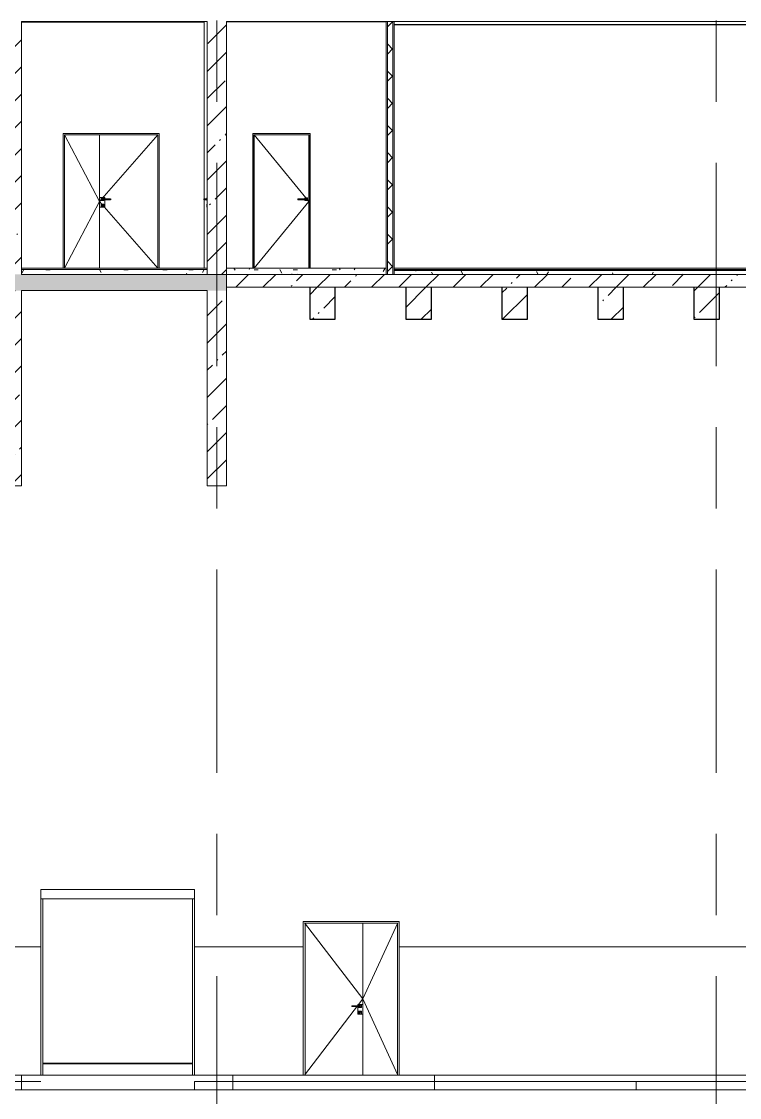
# Model space of a CAD drawing. Header units: millimetres. Extents: x -37960 to 31006, y -24503 to 30326.
# Drawn here: x 8667 to 19879, y -350 to 16450 of the extents above; entities that cross this region are included whole.
import ezdxf

# ---------------------------------------------------------------- set-up
doc = ezdxf.new("R2010")
doc.units = ezdxf.units.MM
doc.linetypes.add('Осевые', pattern=[6350, 1270, -952.5, 3175, -952.5])
for name, color, linetype, lineweight in [('Двери', 7, 'Continuous', 9), ('Каркас несущий', 7, 'Continuous', 9), ('Каркас несущий-1', 7, 'Continuous', 25), ('Каркас_Импост', 7, 'Continuous', 9), ('Линии-1', 7, 'Осевые', 9), ('Обобщенные модели', 7, 'Continuous', 9), ('Общие ребра', 7, 'Continuous', 9), ('Основа _2_-1', 7, 'Continuous', 9), ('Отделка 1 _4_-1', 7, 'Continuous', 9), ('Отделка 2 _5_-1', 7, 'Continuous', 9), ('Панель', 7, 'Continuous', 9), ('Перекрытия', 7, 'Continuous', 9), ('Потолки', 7, 'Continuous', 9), ('Специальное оборудование', 7, 'Continuous', 9), ('Стены', 7, 'Continuous', 9), ('Структура _1_', 7, 'Continuous', 18), ('Штриховка разреза-3', 7, 'Continuous', 9), ('Элементы узлов', 7, 'Continuous', 9)]:
    doc.layers.add(name, color=color, linetype=linetype, lineweight=lineweight)
doc.layers.add('Оси-3', color=7, linetype='Осевые', lineweight=9, true_color=0xaaaaaa)
doc.layers.add('Штриховка разреза-1', color=7, linetype='Continuous', lineweight=18, true_color=0x787878)
pattern_1 = [(45, (-3145.5, 6475), (-424.264, 424.264), [600, -100, 20, -100]), (45, (-3145.5, 6899), (-424.264, 424.264), [])]
pattern_2 = [(0, (-3145.52, 6475), (812.8, 203.2), [67.056, -542.544, 67.056, -542.544, -3251.2]), (0, (-3145.52, 6475), (812.8, 203.2), [-1219.2, 67.056, -1152.144, 67.056, -542.544, -1422.4]), (0, (-3145.52, 6475), (812.8, 203.2), [-3048, 67.056, -339.344, 67.056, -948.944]), (120, (-2840.72, 6576.6), (-582.3764, 602.3054), [67.056, -542.544, 67.056, -3793.744]), (120, (-2840.72, 6576.6), (-582.3764, 602.3054), [-676.656, -542.544, 67.056, -1152.144, -2032]), (120, (-2840.72, 6576.6), (-582.3764, 602.3054), [-2438.4, 67.056, -542.544, 67.056, -1355.344]), (120, (-2840.72, 6576.6), (-582.3764, 602.3054), [-3115.056, -339.344, 67.056, -948.944]), (240, (-2739.12, 6983), (-230.4236, -805.5054), [67.056, -542.544, 67.056, -542.544, -3251.2]), (240, (-2739.12, 6983), (-230.4236, -805.5054), [-1219.2, 67.056, -1152.144, 67.056, -542.544, -1422.4]), (240, (-2739.12, 6983), (-230.4236, -805.5054), [-3048, 67.056, -339.344, 67.056, -948.944])]

# ---------------------------------------------------------------- blocks, each defined once
blk = doc.blocks.new('Обобщенные модели 2 - Обобщенные модели 2-1035725-Разрез 3-3')
at = {"layer": 'Обобщенные модели'}
for p, q in [((11517, 13683), (11517, 16000)), ((11517, 13683), (11517, 15900)), ((11517, 13683), (11517, 15900)), ((11517, 12600), (11517, 13668)), ((11517, 12600), (11517, 13668)), ((11517, 12600), (11517, 13668)), ((11567, 12600), (11467, 12600)), ((11567, 12600), (11517, 12600)), ((11567, 12600), (11517, 12600)), ((11567, 12600), (11517, 12600)), ((11967, 12600), (11867, 12600)), ((11917, 12600), (11867, 12600)), ((11917, 12600), (11867, 12600)), ((11917, 12600), (11867, 12600)), ((19767, 12600), (19267, 12600)), ((19717, 12600), (19317, 12600)), ((19367, 12500), (19017, 12500)), ((19667, 12500), (19367, 12500)), ((20017, 12500), (19667, 12500))]:
    blk.add_line(p, q, dxfattribs=at)
blk = doc.blocks.new('Дверь - Однопольная - ДВ11__21х9-6240639-Разрез 3-3')
at = {"layer": 'Двери'}
for p, q in [((12982, 13683), (12982, 13668)), ((12982, 13683), (13109, 13683)), ((12982, 13683), (12982, 13668)), ((13109, 13668), (12982, 13668)), ((13104, 13683), (12989, 13683)), ((12989, 13668), (13104, 13668)), ((13089, 13698), (13089, 13683)), ((13134, 13698), (13089, 13698)), ((13089, 13668), (13089, 13653)), ((13089, 13653), (13134, 13653)), ((13109, 13683), (13109, 13668)), ((13109, 13683), (13119, 13683)), ((13109, 13683), (13109, 13668)), ((13119, 13668), (13109, 13668)), ((13119, 13668), (13119, 13683)), ((13119, 13683), (13119, 13668)), ((13134, 13653), (13134, 13698))]:
    blk.add_line(p, q, dxfattribs=at)
at = {"layer": 'Каркас_Импост'}
for p, q in [((12277, 12600), (12277, 14700)), ((13177, 14700), (12277, 14700)), ((12297, 12600), (12297, 14680)), ((12297, 14680), (13157, 14680)), ((13157, 14680), (12297, 14680)), ((12297, 12600), (12297, 14680)), ((13157, 14680), (13157, 12600)), ((13157, 12600), (13157, 14680)), ((13177, 12600), (13177, 14700)), ((12297, 12600), (12277, 12600)), ((12307, 12600), (12297, 12600)), ((13157, 12600), (13147, 12600)), ((13177, 12600), (13157, 12600))]:
    blk.add_line(p, q, dxfattribs=at)
at = {"layer": 'Панель'}
for p, q in [((13156, 14679), (12298, 14679)), ((12298, 14679), (12298, 12600)), ((13156, 12600), (13156, 14679)), ((12298, 12600), (13156, 12600))]:
    blk.add_line(p, q, dxfattribs=at)
at = {"layer": 'Элементы узлов'}
for p, q in [((13156, 13640), (12298, 14679)), ((12298, 12600), (13156, 13640))]:
    blk.add_line(p, q, dxfattribs=at)
blk = doc.blocks.new('Дверь - Полуторная_001 - ДВ15_21-15-6804941-Разрез 3-3')
at = {"layer": 'Двери'}
for p, q in [((11516, 13683), (11516, 13668)), ((11522, 13683), (11520, 13683)), ((11520, 13683), (11535, 13683)), ((11535, 13668), (11520, 13668)), ((11520, 13668), (11522, 13668)), ((11523, 13683), (11522, 13683)), ((11522, 13668), (11523, 13668)), ((11535, 13683), (11535, 13683)), ((11535, 13683), (11559, 13683)), ((11535, 13668), (11535, 13683)), ((11559, 13668), (11535, 13668)), ((11535, 13668), (11535, 13668)), ((11539, 13668), (11539, 13683)), ((11559, 13653), (11559, 13698)), ((11559, 13698), (11567, 13698)), ((11559, 13683), (11559, 13668)), ((11567, 13653), (11559, 13653)), ((11567, 13698), (11567, 13653)), ((11559, 13553), (11559, 13598)), ((11559, 13598), (11567, 13598)), ((11559, 13574), (11559, 13564)), ((11567, 13553), (11559, 13553)), ((11567, 13598), (11567, 13553))]:
    blk.add_line(p, q, dxfattribs=at)
at = {"layer": 'Каркас_Импост'}
for p, q in [((11567, 14700), (11567, 12600)), ((11567, 12600), (11567, 14680)), ((11867, 14700), (11867, 12600)), ((11867, 14670), (11867, 12600))]:
    blk.add_line(p, q, dxfattribs=at)
at = {"layer": 'Панель'}
blk.add_line((11567, 12600), (11567, 14679), dxfattribs=at)
blk.add_line((11567, 12600), (11567, 14679), dxfattribs=at)
blk = doc.blocks.new('Обобщенные модели 39 - Обобщенные модели 2-1361484-Разрез 3-3')
at = {"layer": 'Обобщенные модели'}
for p, q in [((11467, 16440), (11467, 16450)), ((11967, 16450), (11967, 16445))]:
    blk.add_line(p, q, dxfattribs=at)
blk = doc.blocks.new('Дверь - Полуторная_001 - ДВ3_24-15-6256107-Разрез 3-3')
at = {"layer": 'Двери'}
for p, q in [((13823, 1083), (13823, 1068)), ((13826, 1083), (13830, 1083)), ((13830, 1068), (13826, 1068)), ((13945, 1083), (13830, 1083)), ((13830, 1083), (13955, 1083)), ((13955, 1068), (13830, 1068)), ((13830, 1068), (13945, 1068)), ((13917, 1101), (13917, 949)), ((13997, 1101), (13917, 1101)), ((13930, 1098), (13930, 1083)), ((13975, 1098), (13930, 1098)), ((13930, 1068), (13930, 1053)), ((13930, 1053), (13975, 1053)), ((13955, 1083), (13960, 1083)), ((13960, 1068), (13955, 1068)), ((13960, 1068), (13960, 1083)), ((13960, 1068), (13960, 1083)), ((13975, 1053), (13975, 1098)), ((13997, 1128), (13997, 1133)), ((13997, 1133), (13997, 1128)), ((13997, 923), (13997, 1128)), ((13997, 949), (13997, 1101)), ((13917, 949), (13997, 949)), ((13930, 998), (13930, 953)), ((13975, 998), (13930, 998)), ((13930, 953), (13975, 953)), ((13947, 974), (13947, 964)), ((13947, 974), (13947, 964)), ((13957, 964), (13957, 974)), ((13957, 964), (13957, 974)), ((13975, 953), (13975, 998)), ((13997, 923), (13997, 918)), ((13997, 918), (13997, 923))]:
    blk.add_line(p, q, dxfattribs=at)
for centre, radius, start, end in [((13952, 981), 8.37, 306.6737, 233.3263), ((13952, 981), 8.37, 218.9937, 233.3263), ((13952, 964), 5, 180, 0), ((13952, 964), 5, 240, 300), ((13952, 981), 8.37, 306.6737, 321.0063)]:
    blk.add_arc(centre, radius, start, end, dxfattribs=at)
at = {"layer": 'Каркас_Импост'}
for p, q in [((13067, 2400), (13067, 0)), ((14567, 2400), (13067, 2400)), ((13097, 0), (13097, 2370)), ((13097, 2370), (14537, 2370)), ((14537, 2370), (14537, 0)), ((14567, 0), (14567, 2400)), ((13097, 0), (13067, 0)), ((14567, 0), (14537, 0))]:
    blk.add_line(p, q, dxfattribs=at)
at = {"layer": 'Панель'}
for p, q in [((13997, 0), (13997, 2370)), ((13997, 2370), (13997, 0)), ((13088, 0), (13997, 0)), ((13997, 0), (14546, 0))]:
    blk.add_line(p, q, dxfattribs=at)
at = {"layer": 'Элементы узлов'}
for p, q in [((13997, 1190), (13088, 2379)), ((13997, 1190), (14546, 2379)), ((13088, 0), (13997, 1190)), ((14546, 0), (13997, 1190))]:
    blk.add_line(p, q, dxfattribs=at)
blk = doc.blocks.new('Дверь - Полуторная_001 - ДВ20_21-15-6256104-Разрез 3-3')
at = {"layer": 'Двери'}
for p, q in [((9887, 13728), (9887, 13733)), ((9887, 13733), (9887, 13728)), ((9887, 13728), (9887, 13523)), ((9887, 13549), (9887, 13701)), ((9887, 13701), (9967, 13701)), ((9955, 13698), (9910, 13698)), ((9910, 13698), (9910, 13653)), ((9910, 13653), (9955, 13653)), ((9925, 13683), (9925, 13668)), ((9925, 13683), (9929, 13683)), ((9925, 13668), (9925, 13683)), ((9929, 13668), (9925, 13668)), ((9929, 13683), (10055, 13683)), ((10055, 13668), (9929, 13668)), ((10055, 13683), (9940, 13683)), ((9940, 13668), (10055, 13668)), ((9955, 13683), (9955, 13698)), ((9955, 13653), (9955, 13668)), ((9967, 13701), (9967, 13549)), ((10055, 13683), (10058, 13683)), ((10058, 13668), (10055, 13668)), ((10061, 13668), (10061, 13683)), ((9967, 13549), (9887, 13549)), ((9887, 13523), (9887, 13518)), ((9887, 13518), (9887, 13523)), ((9955, 13598), (9910, 13598)), ((9910, 13598), (9910, 13553)), ((9910, 13553), (9955, 13553)), ((9927, 13574), (9927, 13564)), ((9927, 13574), (9927, 13564)), ((9937, 13564), (9937, 13574)), ((9937, 13564), (9937, 13574)), ((9955, 13553), (9955, 13598))]:
    blk.add_line(p, q, dxfattribs=at)
for centre, radius, start, end in [((9932, 13581), 8.37, 306.6737, 233.3263), ((9932, 13581), 8.37, 218.9937, 233.3263), ((9932, 13564), 5, 180, 0), ((9932, 13564), 5, 240, 300), ((9932, 13581), 8.37, 306.6737, 321.0063)]:
    blk.add_arc(centre, radius, start, end, dxfattribs=at)
at = {"layer": 'Каркас_Импост'}
for p, q in [((9317, 14700), (9317, 12600)), ((10817, 14700), (9317, 14700)), ((9337, 12600), (9337, 14680)), ((9337, 14680), (10797, 14680)), ((10797, 14680), (9337, 14680)), ((9337, 14680), (9337, 12600)), ((10797, 14680), (10797, 12600)), ((10797, 14680), (10797, 12600)), ((10817, 14700), (10817, 12600)), ((9337, 12600), (9317, 12600)), ((9347, 12600), (9337, 12600)), ((10797, 12600), (10787, 12600)), ((10817, 12600), (10797, 12600))]:
    blk.add_line(p, q, dxfattribs=at)
at = {"layer": 'Панель'}
for p, q in [((9887, 14679), (9338, 14679)), ((9338, 14679), (9338, 12600)), ((10796, 14679), (9887, 14679)), ((9887, 14679), (9887, 12600)), ((9887, 12600), (9887, 14679)), ((10796, 12600), (10796, 14679)), ((9338, 12600), (9887, 12600)), ((9887, 12600), (10796, 12600))]:
    blk.add_line(p, q, dxfattribs=at)
at = {"layer": 'Элементы узлов'}
for p, q in [((9887, 13640), (9338, 14679)), ((9887, 13640), (10796, 14679)), ((9338, 12600), (9887, 13640)), ((10796, 12600), (9887, 13640))]:
    blk.add_line(p, q, dxfattribs=at)
blk = doc.blocks.new('АР_ОБ_Штора противодымная - Штора противопожарная ПШ4-7256445-Разрез 3-3')
at = {"layer": 'Специальное оборудование'}
for p, q in [((8967, 2750), (8967, 2900)), ((11367, 2900), (8967, 2900)), ((8967, 2752), (8967, 2898)), ((11367, 2900), (11367, 2750)), ((11367, 2898), (11367, 2752)), ((8967, 2750), (8999, 2750)), ((8967, 0), (8967, 2750)), ((8967, 2750), (11367, 2750)), ((8967, 2750), (8971, 2750)), ((8999, 0), (8999, 2750)), ((11335, 2750), (11367, 2750)), ((11335, 2750), (11335, 0)), ((11363, 2750), (11367, 2750)), ((11367, 2750), (11367, 0)), ((8999, 188), (11335, 188)), ((11335, 188), (8999, 188)), ((8999, 0), (8999, 173)), ((8999, 173), (11335, 173)), ((11335, 173), (11335, 0)), ((8999, 0), (8967, 0)), ((11367, 0), (8967, 0)), ((8967, 0), (11367, 0)), ((8997, 0), (8969, 0)), ((11367, 0), (11335, 0)), ((11365, 0), (11337, 0))]:
    blk.add_line(p, q, dxfattribs=at)

msp = doc.modelspace()

# ---------------------------------------------------------------- hatches: boundary and pattern name
at = {"layer": 'Каркас несущий'}
h = msp.add_hatch(dxfattribs=at)
h.set_pattern_fill('FP_2', color=256, style=0, pattern_type=2)
h.set_pattern_definition(pattern_1)
h.paths.add_polyline_path([(13333.2, 11800), (13567.1, 11800), (13567.1, 12300), (13167.1, 12300), (13167.1, 11800)], flags=0)
h = msp.add_hatch(dxfattribs=at)
h.set_pattern_fill('FP_2', color=256, style=0, pattern_type=2)
h.set_pattern_definition(pattern_1)
h.paths.add_polyline_path([(14667.1, 11800), (15067.1, 11800), (15067.1, 12300), (14667.1, 12300)], flags=0)
h = msp.add_hatch(dxfattribs=at)
h.set_pattern_fill('FP_2', color=256, style=0, pattern_type=2)
h.set_pattern_definition(pattern_1)
h.paths.add_polyline_path([(16167.1, 11800), (16567.1, 11800), (16567.1, 12300), (16167.1, 12300)], flags=0)
h = msp.add_hatch(dxfattribs=at)
h.set_pattern_fill('FP_2', color=256, style=0, pattern_type=2)
h.set_pattern_definition(pattern_1)
h.paths.add_polyline_path([(17667.1, 11800), (18067.1, 11800), (18067.1, 12300), (17667.1, 12300)], flags=0)
h = msp.add_hatch(dxfattribs=at)
h.set_pattern_fill('FP_2', color=256, style=0, pattern_type=2)
h.set_pattern_definition(pattern_1)
h.paths.add_polyline_path([(19167.1, 11800), (19567.1, 11800), (19567.1, 12300), (19167.1, 12300)], flags=0)
at = {"layer": 'Штриховка разреза-1'}
msp.add_hatch(color=256, dxfattribs=at).paths.add_polyline_path([(11567.1, 12578), (11567.1, 12580), (11273.4, 12578)], flags=0)
at = {"layer": 'Штриховка разреза-3'}
h = msp.add_hatch(dxfattribs=at)
h.set_pattern_fill('FP_2', color=256, style=0, pattern_type=2)
h.set_pattern_definition(pattern_1)
h.paths.add_polyline_path([(8667.1, 12500), (8667.1, 16450), (8367.1, 16450), (8367.1, 12500), (8441.2, 12500)], flags=0)
h = msp.add_hatch(dxfattribs=at)
h.set_pattern_fill('FP_2', color=256, style=0, pattern_type=2)
h.set_pattern_definition(pattern_1)
h.paths.add_polyline_path([(11567.1, 12500), (11867.1, 12500), (11867.1, 16450), (11567.1, 16450), (11567.1, 12600)], flags=0)
h = msp.add_hatch(dxfattribs=at)
h.set_pattern_fill('FP_6', color=256, style=0, pattern_type=2)
h.set_pattern_definition([(45, (-3145.52, 6475), (-212.132, 212.132), []), (135, (-3145.52, 6475), (-212.132, -212.132), [])])
h.paths.add_polyline_path([(14467.1, 12500), (14467.1, 16450), (14382.1, 16450), (14382.1, 12500)], flags=0)
h = msp.add_hatch(dxfattribs=at)
h.set_pattern_fill('FP_2', color=256, style=0, pattern_type=2)
h.set_pattern_definition(pattern_1)
h.paths.add_polyline_path([(25717.1, 12250), (25717.1, 12500), (23567.1, 12500), (23567.1, 12250), (25691.8, 12250)], flags=0)
h.paths.add_polyline_path([(-31381.4, 12250), (-15732.9, 12250), (-15732.9, 12500), (-31682.9, 12500), (-31682.9, 12250), (-31383.4, 12250)], flags=0)
h.paths.add_polyline_path([(11867.1, 12250), (11867.1, 12500), (8367.1, 12500), (8367.1, 12250), (11788.4, 12250)], flags=0)
h = msp.add_hatch(dxfattribs=at)
h.set_pattern_fill('FP_3', color=256, style=0, pattern_type=2)
h.set_pattern_definition(pattern_2)
h.paths.add_polyline_path([(11273.4, 12500), (11567.1, 12500), (11567.1, 12578), (8667.1, 12578), (8667.1, 12500), (9213.6, 12500)], flags=0)
h = msp.add_hatch(dxfattribs=at)
h.set_pattern_fill('FP_3', color=256, style=0, pattern_type=2)
h.set_pattern_definition(pattern_2)
h.paths.add_polyline_path([(11867.1, 12500), (14362.1, 12500), (14362.1, 12598), (11867.1, 12598)], flags=0)
h = msp.add_hatch(dxfattribs=at)
h.set_pattern_fill('FP_2', color=256, style=0, pattern_type=2)
h.set_pattern_definition(pattern_1)
h.paths.add_polyline_path([(11867.1, 12300), (23567.1, 12300), (23567.1, 12500), (11867.1, 12500)], flags=0)
h = msp.add_hatch(dxfattribs=at)
h.set_pattern_fill('FP_3', color=256, style=0, pattern_type=2)
h.set_pattern_definition(pattern_2)
h.paths.add_polyline_path([(14487.1, 12500), (23567.1, 12500), (23567.1, 12561), (14487.1, 12561)], flags=0)
h = msp.add_hatch(dxfattribs=at)
h.set_pattern_fill('FP_2', color=256, style=0, pattern_type=2)
h.set_pattern_definition(pattern_1)
h.paths.add_polyline_path([(8367.1, 9200), (8667.1, 9200), (8667.1, 12250), (8367.1, 12250), (8367.1, 9870.2)], flags=0)
h = msp.add_hatch(dxfattribs=at)
h.set_pattern_fill('FP_2', color=256, style=0, pattern_type=2)
h.set_pattern_definition(pattern_1)
h.paths.add_polyline_path([(11867.1, 9200), (11867.1, 12250), (11567.1, 12250), (11567.1, 9200)], flags=0)

# ---------------------------------------------------------------- linework, layer by layer
at = {"layer": 'Каркас несущий'}
for p, q in [((13567.1, 12300), (13167.1, 12300)), ((15067.1, 12300), (14667.1, 12300)), ((16567.1, 12300), (16167.1, 12300)), ((18067.1, 12300), (17667.1, 12300)), ((19567.1, 12300), (19167.1, 12300))]:
    msp.add_line(p, q, dxfattribs=at)
at = {"layer": 'Каркас несущий-1'}
for p, q in [((13167.1, 12300), (13167.1, 11800)), ((13567.1, 11800), (13567.1, 12300)), ((14667.1, 12300), (14667.1, 11800)), ((15067.1, 11800), (15067.1, 12300)), ((16167.1, 12300), (16167.1, 11800)), ((16567.1, 11800), (16567.1, 12300)), ((17667.1, 12300), (17667.1, 11800)), ((18067.1, 11800), (18067.1, 12300)), ((19167.1, 12300), (19167.1, 11800)), ((19567.1, 11800), (19567.1, 12300)), ((13167.1, 11800), (13567.1, 11800)), ((14667.1, 11800), (15067.1, 11800)), ((16167.1, 11800), (16567.1, 11800)), ((17667.1, 11800), (18067.1, 11800)), ((19167.1, 11800), (19567.1, 11800))]:
    msp.add_line(p, q, dxfattribs=at)
at = {"layer": 'Линии-1'}
msp.add_line((23567.1, 0), (-31383.4, 0), dxfattribs=at)
at = {"layer": 'Общие ребра'}
for p, q in [((8667.1, 12600), (8667.1, 16440)), ((11567.1, 16440), (11567.1, 12600)), ((14382.1, 16450), (14382.1, 12500)), ((14467.1, 16450), (14467.1, 12500)), ((11567.1, 12580), (8667.1, 12580)), ((11567.1, 12578), (8667.1, 12578)), ((14362.1, 12598), (11867.1, 12598)), ((23567.1, 12561), (14487.1, 12561)), ((23567.1, 12500), (14487.1, 12500)), ((14487.1, 12500), (23567.1, 12500)), ((13167.1, 12300), (13567.1, 12300)), ((14667.1, 12300), (15067.1, 12300)), ((16167.1, 12300), (16567.1, 12300)), ((17667.1, 12300), (18067.1, 12300)), ((19167.1, 12300), (19567.1, 12300))]:
    msp.add_line(p, q, dxfattribs=at)
at = {"layer": 'Оси-3'}
for p, q in [((11717.1, -22903.4), (11717.1, 29000)), ((19517.1, -22903.4), (19517.1, 29000))]:
    msp.add_line(p, q, dxfattribs=at)
at = {"layer": 'Основа _2_-1'}
for p, q in [((14467.1, 16450), (14382.1, 16450)), ((8667.1, 12578), (8667.1, 12500)), ((8667.1, 12500), (11567.1, 12500)), ((11567.1, 12500), (11567.1, 12578)), ((11867.1, 12598), (11867.1, 12500)), ((11867.1, 12500), (14362.1, 12500)), ((14362.1, 12500), (14362.1, 12598)), ((14382.1, 12500), (14467.1, 12500))]:
    msp.add_line(p, q, dxfattribs=at)
at = {"layer": 'Отделка 1 _4_-1'}
for p, q in [((14382.1, 16450), (14362.1, 16450)), ((14362.1, 16450), (14362.1, 12500)), ((14487.1, 16450), (14467.1, 16450)), ((14487.1, 12500), (14487.1, 16450)), ((23565.1, 16405), (14489.1, 16405)), ((14489.1, 16400), (23565.1, 16400)), ((11567.1, 12600), (8667.1, 12600)), ((8667.1, 12600), (8667.1, 12580)), ((11567.1, 12580), (11567.1, 12600)), ((14362.1, 12600), (11867.1, 12600)), ((11867.1, 12600), (11867.1, 12598)), ((14362.1, 12598), (14362.1, 12600)), ((8667.1, 12580), (8667.1, 12578)), ((11567.1, 12578), (11567.1, 12580)), ((14362.1, 12500), (14382.1, 12500)), ((14467.1, 12500), (14487.1, 12500))]:
    msp.add_line(p, q, dxfattribs=at)
at = {"layer": 'Отделка 2 _5_-1'}
for p, q in [((23567.1, 12600), (14487.1, 12600)), ((14487.1, 12600), (14487.1, 12578))]:
    msp.add_line(p, q, dxfattribs=at)
at = {"layer": 'Перекрытия'}
for p, q in [((11467.1, 16450), (11117.1, 16450)), ((11467.1, 16450), (11117.1, 16450)), ((12017.1, 16450), (11967.1, 16450)), ((23267.1, 16450), (11967.1, 16450)), ((13017.1, 16450), (12917.1, 16450)), ((16617.1, 16450), (15217.1, 16450)), ((21767.1, 16450), (16817.1, 16450)), ((11567.1, 12600), (11567.1, 12500)), ((11567.1, 12600), (11567.1, 12500)), ((11867.1, 12600), (11867.1, 12500)), ((11867.1, 12600), (11867.1, 12500)), ((11867.1, 12600), (12277.1, 12600)), ((11867.1, 12600), (14362.1, 12600)), ((12277.1, 12600), (13177.1, 12600)), ((13177.1, 12600), (14362.1, 12600)), ((14487.1, 12600), (14487.1, 12500)), ((14487.1, 12600), (14897.1, 12600)), ((14897.1, 12600), (16917.1, 12600)), ((16917.1, 12600), (17917.1, 12600)), ((17917.1, 12600), (19317.1, 12600)), ((19317.1, 12600), (19442.1, 12600)), ((11867.1, 12500), (11567.1, 12500)), ((14897.1, 12500), (11567.1, 12500)), ((11867.1, 12300), (11867.1, 12500)), ((11867.1, 12500), (23567.1, 12500)), ((12277.1, 12500), (11867.1, 12500)), ((13177.1, 12500), (12277.1, 12500)), ((14487.1, 12500), (13177.1, 12500)), ((16917.1, 12500), (14897.1, 12500)), ((16817.1, 12500), (23567.1, 12500)), ((17917.1, 12500), (16917.1, 12500)), ((19317.1, 12500), (17917.1, 12500)), ((19442.1, 12500), (19317.1, 12500)), ((8667.1, -100), (8367.1, -100)), ((8667.1, -100), (8667.1, -230)), ((8667.1, -100), (8667.1, -230)), ((18267.1, -100), (11367.1, -100)), ((11367.1, -100), (11367.1, -230)), ((18267.1, -100), (18267.1, -230)), ((4867.1, -230), (22617.1, -230))]:
    msp.add_line(p, q, dxfattribs=at)
at = {"layer": 'Потолки'}
for p, q in [((11867.1, 16405), (11867.1, 16400)), ((14487.1, 16400), (14487.1, 16405))]:
    msp.add_line(p, q, dxfattribs=at)
at = {"layer": 'Стены'}
for p, q in [((11515, 16440), (8669.1, 16440)), ((11517.1, 16450), (11517.1, 13682.5)), ((14360.1, 16445), (11869.1, 16445)), ((11917.1, 16445), (11917.1, 16450)), ((23565.1, 16400), (14487.1, 16400)), ((8667.1, 14700), (8667.1, 12610)), ((8667.1, 14700), (8667.1, 12610)), ((9317.1, 12610), (9317.1, 14700)), ((9317.1, 14700), (10817.1, 14700)), ((10817.1, 14700), (10817.1, 12610)), ((11867.1, 14700), (11867.1, 12610)), ((12277.1, 12610), (12277.1, 14700)), ((12277.1, 14700), (13177.1, 14700)), ((13177.1, 14700), (13177.1, 12610)), ((11517.1, 13667.5), (11517.1, 12600)), ((8667.1, 12610), (8667.1, 12600)), ((8667.1, 12610), (8667.1, 12600)), ((8669.1, 12600), (9317.1, 12600)), ((9317.1, 12600), (9317.1, 12610)), ((10817.1, 12610), (10817.1, 12600)), ((10817.1, 12600), (11515, 12600)), ((11517.1, 12600), (11567.1, 12600)), ((11867.1, 12610), (11867.1, 12600)), ((11867.1, 12600), (11917.1, 12600)), ((11869.1, 12600), (14362.1, 12600)), ((11869.1, 12600), (12277.1, 12600)), ((12277.1, 12600), (12277.1, 12610)), ((13177.1, 12610), (13177.1, 12600)), ((13177.1, 12600), (14360.1, 12600)), ((14487.1, 12600), (23565.1, 12600)), ((23567.1, 12300), (11867.1, 12300)), ((23565.1, 12300), (11867.1, 12300)), ((8967.1, 2000), (8967.1, 2900)), ((8967.1, 2900), (11367.1, 2900)), ((11367.1, 2900), (11367.1, 2000)), ((13067.1, 2400), (14567.1, 2400)), ((13067.1, 2000), (13067.1, 2400)), ((13067.1, 2000), (13067.1, 2400)), ((13067.1, 2400), (14567.1, 2400)), ((14567.1, 2400), (14567.1, 2000)), ((14567.1, 2400), (14567.1, 2000)), ((8367.1, 2000), (8967.1, 2000)), ((8967.1, 2000), (8367.1, 2000)), ((8967.1, 0), (8967.1, 2000)), ((11367.1, 2000), (13067.1, 2000)), ((13067.1, 2000), (11367.1, 2000)), ((11367.1, 2000), (11367.1, 0)), ((13067.1, 10), (13067.1, 2000)), ((13067.1, 10), (13067.1, 2000)), ((14567.1, 2000), (14567.1, 10)), ((14567.1, 2000), (23567.1, 2000)), ((23565.1, 2000), (14567.1, 2000)), ((14567.1, 2000), (14567.1, 10)), ((8367.1, 0), (8967.1, 0)), ((11967.1, 0), (8667.1, 0)), ((8667.1, 0), (8667.1, -230)), ((11367.1, 0), (13067.1, 0)), ((11967.1, -230), (11967.1, 0)), ((13067.1, 0), (13067.1, 10)), ((13067.1, 0), (13067.1, 10)), ((14567.1, 0), (13067.1, 0)), ((14567.1, 10), (14567.1, 0)), ((14567.1, 10), (14567.1, 0)), ((14567.1, 0), (23565.1, 0)), ((23567.1, 0), (15117.1, 0)), ((15117.1, 0), (15117.1, -230)), ((8367.1, -100), (8667.1, -100)), ((8367.1, -100), (8667.1, -100)), ((8667.1, -100), (8967.1, -100)), ((11367.1, -100), (23567.1, -100))]:
    msp.add_line(p, q, dxfattribs=at)
at = {"layer": 'Структура _1_'}
for p, q in [((8667.1, 16450), (11567.1, 16450)), ((8667.1, 16440), (8667.1, 16450)), ((11567.1, 16450), (11567.1, 16440)), ((11867.1, 16450), (23567.1, 16450)), ((11867.1, 12500), (11867.1, 16450)), ((14489.1, 16405), (14487.1, 16405)), ((14487.1, 16405), (14487.1, 16400)), ((8667.1, 12500), (8667.1, 12600)), ((11567.1, 12600), (11567.1, 12500)), ((11567.1, 12500), (8667.1, 12500)), ((11867.1, 12250), (11867.1, 12500)), ((14487.1, 12500), (11867.1, 12500)), ((11867.1, 12500), (11867.1, 12300)), ((14487.1, 12578), (14487.1, 12561)), ((23567.1, 12578), (14487.1, 12578)), ((14487.1, 12561), (14487.1, 12500)), ((11867.1, 12300), (13167.1, 12300)), ((13567.1, 12300), (14667.1, 12300)), ((15067.1, 12300), (16167.1, 12300)), ((16567.1, 12300), (17667.1, 12300)), ((18067.1, 12300), (19167.1, 12300)), ((19567.1, 12300), (20567.1, 12300)), ((8667.1, 9200), (8667.1, 12250)), ((8669.1, 12250), (11567.1, 12250)), ((11567.1, 12250), (11567.1, 9200)), ((11867.1, 9200), (11867.1, 12250)), ((8367.1, 9200), (8667.1, 9200)), ((11567.1, 9200), (11867.1, 9200))]:
    msp.add_line(p, q, dxfattribs=at)

# ---------------------------------------------------------------- block references
at = {"layer": 'Двери'}
for name in ['Дверь - Полуторная_001 - ДВ20_21-15-6256104-Разрез 3-3', 'Дверь - Полуторная_001 - ДВ15_21-15-6804941-Разрез 3-3', 'Дверь - Однопольная - ДВ11__21х9-6240639-Разрез 3-3', 'Дверь - Полуторная_001 - ДВ3_24-15-6256107-Разрез 3-3']:
    msp.add_blockref(name, (0, 0), dxfattribs=at)
at = {"layer": 'Обобщенные модели'}
for name in ['Обобщенные модели 39 - Обобщенные модели 2-1361484-Разрез 3-3', 'Обобщенные модели 2 - Обобщенные модели 2-1035725-Разрез 3-3']:
    msp.add_blockref(name, (0, 0), dxfattribs=at)
at = {"layer": 'Специальное оборудование'}
msp.add_blockref('АР_ОБ_Штора противодымная - Штора противопожарная ПШ4-7256445-Разрез 3-3', (0, 0), dxfattribs=at)

doc.saveas('drawing.dxf')
